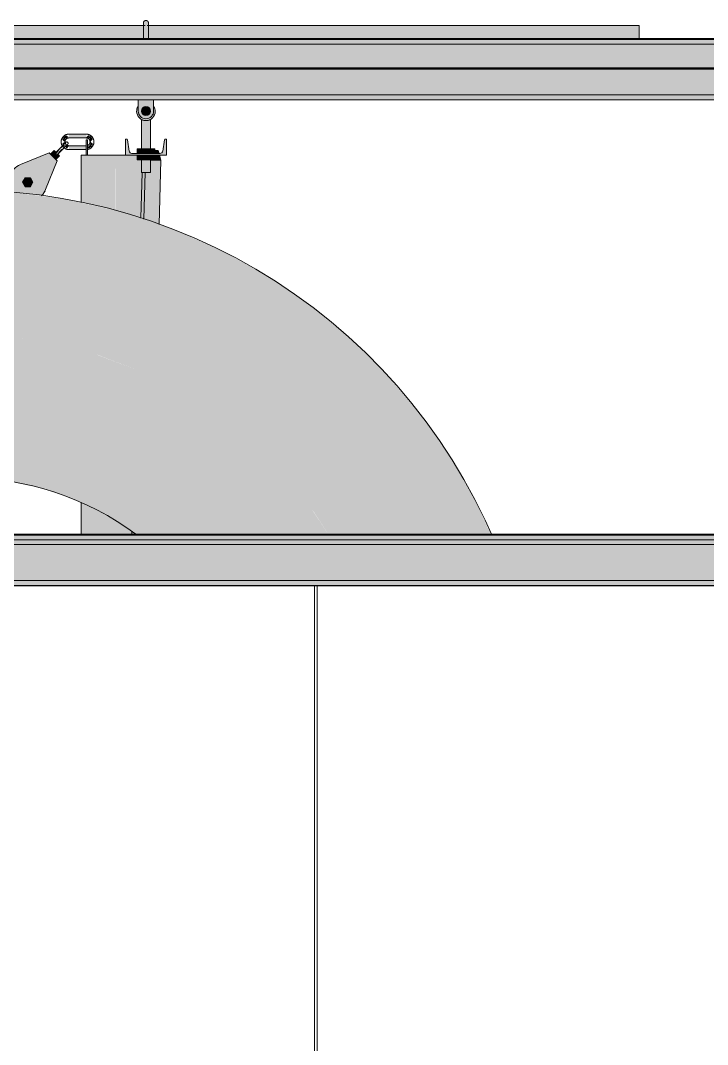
# Model space of a CAD drawing. Header units: inches. Extents: x 20478 to 36684, y -248 to 750.
# Drawn here: x 27743 to 27809.8, y 194.8 to 294.5 of the extents above; entities that cross this region are included whole.
import ezdxf

# ---------------------------------------------------------------- set-up
doc = ezdxf.new("R2010")
doc.units = ezdxf.units.IN
doc.header["$MEASUREMENT"] = 0
for name, color, linetype, lineweight in [('A-WALL', 113, 'Continuous', 13), ('A-WALL-PATT', 111, 'Continuous', 13), ('G-ANNO-TEXT', 231, 'Continuous', 9), ('M-HVAC-DUCT', 70, 'Continuous', 9), ('Q-SPCQ', 91, 'Continuous', 9), ('S-BEAM', 12, 'Continuous', 9)]:
    doc.layers.add(name, color=color, linetype=linetype, lineweight=lineweight)

# ---------------------------------------------------------------- blocks, each defined once
blk = doc.blocks.new('Basketball_Backstop-Performance_Sports_Systems-3103-Ceiling_Hung - 27_-0_ to 27_-11 7_8_-V29-Elevation - South')
at = {"layer": 'Q-SPCQ'}
for points in [[(25822.015, 292.732), (25822.015, 292.733), (25822.015, 294.444), (25821.81, 294.377), (25821.828, 294.226), (25821.775, 294.225), (25821.775, 294.188), (25821.806, 293.882), (25821.799, 292.732), (25821.839, 292.732)], [(25822.015, 292.732), (25822.253, 292.733), (25822.238, 293.643), (25822.238, 294.098), (25822.201, 294.173), (25822.221, 294.377), (25822.015, 294.444), (25822.015, 292.733)], [(25822.015, 284.75), (25822.39, 284.839), (25822.546, 284.931), (25822.785, 285.183), (25822.834, 285.285), (25822.891, 285.422), (25822.921, 285.656), (25822.834, 286.028), (25822.765, 286.072), (25822.707, 285.415), (25822.546, 285.157), (25822.201, 284.962), (25821.821, 284.963), (25821.485, 285.157), (25821.291, 285.493), (25821.265, 286.089), (25821.23, 286.109), (25821.113, 285.687), (25821.114, 285.615), (25821.14, 285.422), (25821.366, 285.027), (25821.485, 284.931), (25821.754, 284.792), (25821.942, 284.76)], [(25822.128, 285.265), (25822.325, 285.378), (25822.438, 285.574), (25822.438, 285.801), (25822.234, 286.066), (25821.902, 286.11), (25821.593, 285.801), (25821.636, 285.469), (25821.796, 285.309)], [(25816.203, 283.069), (25816.203, 283.431), (25814.515, 283.383), (25814.515, 283.069)], [(25813.31, 281.544), (25813.366, 281.601), (25813.422, 281.657), (25813.659, 281.976), (25813.7, 282.106), (25813.222, 281.597)], [(25816.203, 281.944), (25816.203, 282.306), (25814.515, 282.258), (25814.515, 281.944)], [(25816.328, 281.375), (25816.328, 282.875), (25816.203, 282.875), (25816.203, 281.375)], [(25820.015, 281.375), (25824.015, 281.375), (25824.015, 282.955), (25823.824, 282.879), (25823.609, 281.671), (25823.447, 281.563), (25823.381, 281.555), (25820.521, 281.586), (25820.39, 281.729), (25820.372, 281.793), (25820.207, 282.879), (25820.015, 282.955), (25820.015, 281.521)], [(25812.99, 281.225), (25813.31, 281.544), (25813.241, 281.623), (25813.266, 281.656), (25813.061, 281.808), (25812.76, 281.455), (25812.921, 281.294)], [(25813.246, 280.969), (25813.573, 281.349), (25813.388, 281.476), (25813.361, 281.459), (25813.287, 281.521), (25812.99, 281.225), (25813.22, 280.995)], [(25821.582, 281.555), (25821.582, 281.992), (25821.149, 281.992), (25821.149, 281.555)], [(25821.149, 280.937), (25821.582, 280.937), (25821.582, 281.375), (25821.149, 281.375)], [(25822.448, 281.555), (25822.448, 281.992), (25821.582, 281.992), (25821.582, 281.555)], [(25822.448, 280.937), (25822.448, 281.375), (25821.582, 281.375), (25821.582, 280.937)], [(25822.448, 281.555), (25822.881, 281.555), (25822.881, 281.992), (25822.448, 281.992)], [(25822.448, 280.937), (25822.881, 280.937), (25822.881, 281.375), (25822.448, 281.375)], [(25823.288, 274.654), (25823.467, 280.918), (25822.451, 280.918), (25822.394, 279.687), (25821.938, 279.687), (25821.808, 275.15), (25823.126, 274.708)], [(25810.64, 278.533), (25810.765, 278.75), (25810.692, 278.927), (25810.58, 278.991), (25810.338, 278.927), (25810.299, 278.625), (25810.39, 278.533)]]:
    blk.add_hatch(color=256, dxfattribs=at).paths.add_polyline_path(points, flags=0)
h = blk.add_hatch(color=256, dxfattribs=at)
h.paths.add_polyline_path([(25774.015, 292.732), (25821.776, 292.774), (25821.794, 293.627), (25821.775, 294), (25774.015, 294), (25774.015, 293.125)], flags=0)
h.paths.add_polyline_path([(25822.216, 293.994), (25822.262, 293.94), (25822.218, 293.97)], flags=0)
h.paths.add_polyline_path([(25822.264, 292.732), (25870.015, 292.732), (25870.015, 294), (25822.217, 293.97), (25822.253, 292.732)], flags=0)
h = blk.add_hatch(color=256, dxfattribs=at)
h.paths.add_polyline_path([(25822.015, 284.937), (25822.39, 285.038), (25822.665, 285.312), (25822.765, 285.687), (25822.438, 285.778), (25822.381, 285.476), (25822.227, 285.322), (25822.074, 285.272), (25821.752, 285.353), (25821.628, 285.531), (25821.579, 285.801), (25821.265, 285.687), (25821.369, 285.309), (25821.64, 285.038), (25821.821, 284.963)], flags=0)
h.paths.add_polyline_path([(25821.265, 285.687), (25821.601, 285.822), (25821.636, 285.906), (25821.914, 286.109), (25822.325, 285.997), (25822.482, 285.801), (25822.765, 285.687), (25822.765, 286.768), (25821.265, 286.768), (25821.265, 285.801)], flags=0)
h = blk.add_hatch(color=256, dxfattribs=at)
h.paths.add_polyline_path([(25822.015, 279.687), (25822.015, 280.937), (25821.579, 280.937), (25821.636, 279.687), (25821.902, 279.687)], flags=0)
h.paths.add_polyline_path([(25821.637, 281.992), (25822.015, 281.992), (25822.015, 284.75), (25821.637, 284.833), (25821.585, 284.859), (25821.613, 281.992)], flags=0)
h = blk.add_hatch(color=256, dxfattribs=at)
h.paths.add_polyline_path([(25822.394, 279.687), (25822.453, 279.687), (25822.394, 280.937), (25822.015, 280.937), (25822.015, 279.687), (25822.325, 279.687)], flags=0)
h.paths.add_polyline_path([(25822.146, 281.992), (25822.45, 281.992), (25822.393, 284.833), (25822.167, 284.763), (25822.015, 284.75), (25822.015, 281.992), (25822.077, 281.992)], flags=0)
h = blk.add_hatch(color=256, dxfattribs=at)
h.paths.add_polyline_path([(25814.25, 282.953), (25814.392, 283.019), (25814.258, 283.055), (25814.252, 282.978)], flags=0)
h.paths.add_polyline_path([(25814.14, 282.978), (25814.191, 282.811), (25814.25, 282.953)], flags=0)
h.paths.add_polyline_path([(25814.085, 282.687), (25814.14, 282.978), (25814.392, 283.094), (25814.482, 283.156), (25814.278, 283.306), (25814.138, 283.281), (25814.104, 283.197), (25813.985, 283.218), (25813.982, 282.959), (25813.922, 283.065), (25813.885, 282.859), (25814.001, 282.76)], flags=0)
h = blk.add_hatch(color=256, dxfattribs=at)
h.paths.add_polyline_path([(25816.468, 282.953), (25816.534, 282.811), (25816.57, 282.945), (25816.494, 282.951)], flags=0)
h.paths.add_polyline_path([(25816.494, 283.063), (25816.326, 283.011), (25816.468, 282.953)], flags=0)
h.paths.add_polyline_path([(25816.633, 282.687), (25816.821, 282.924), (25816.796, 283.065), (25816.712, 283.099), (25816.733, 283.218), (25816.494, 283.232), (25816.494, 283.297), (25816.374, 283.318), (25816.203, 283.117), (25816.494, 283.063), (25816.609, 282.811)], flags=0)
h = blk.add_hatch(color=256, dxfattribs=at)
h.paths.add_polyline_path([(25813.763, 282.043), (25813.951, 282.186), (25814.149, 282.384), (25813.92, 282.331), (25813.803, 282.106)], flags=0)
h.paths.add_polyline_path([(25814.076, 282.485), (25814.262, 282.496), (25814.205, 282.581)], flags=0)
h.paths.add_polyline_path([(25813.92, 282.331), (25814.149, 282.46), (25814.076, 282.485), (25813.973, 282.384)], flags=0)
h = blk.add_hatch(color=256, dxfattribs=at)
h.paths.add_polyline_path([(25813.871, 281.935), (25814.105, 282.258), (25814.05, 282.285), (25813.912, 282.065)], flags=0)
h.paths.add_polyline_path([(25814.142, 282.24), (25814.235, 282.384), (25814.188, 282.384), (25814.147, 282.258)], flags=0)
h = blk.add_hatch(color=256, dxfattribs=at)
h.paths.add_polyline_path([(25814.25, 282.422), (25814.163, 282.485), (25814.205, 282.44), (25814.224, 282.424)], flags=0)
h.paths.add_polyline_path([(25814.224, 282.312), (25814.392, 282.364), (25814.239, 282.376), (25814.224, 282.313)], flags=0)
h.paths.add_polyline_path([(25814.142, 282.24), (25814.142, 282.416), (25814.142, 282.376), (25814.105, 282.258)], flags=0)
h.paths.add_polyline_path([(25814.344, 282.057), (25814.515, 282.258), (25814.223, 282.312), (25814.102, 282.154), (25814.224, 282.143), (25814.224, 282.078), (25814.314, 282.063)], flags=0)
h.paths.add_polyline_path([(25813.918, 282.329), (25814.076, 282.485), (25814.109, 282.564), (25814.076, 282.679), (25813.885, 282.516), (25813.908, 282.384)], flags=0)
h = blk.add_hatch(color=256, dxfattribs=at)
h.paths.add_polyline_path([(25816.468, 282.422), (25816.328, 282.356), (25816.46, 282.32), (25816.466, 282.397)], flags=0)
h.paths.add_polyline_path([(25816.578, 282.397), (25816.527, 282.564), (25816.468, 282.422)], flags=0)
h.paths.add_polyline_path([(25816.374, 282.057), (25816.58, 282.094), (25816.614, 282.178), (25816.733, 282.157), (25816.736, 282.416), (25816.796, 282.31), (25816.833, 282.516), (25816.633, 282.687), (25816.578, 282.397), (25816.328, 282.173), (25816.328, 282.112)], flags=0)
h = blk.add_hatch(color=256, dxfattribs=at)
h.paths.add_polyline_path([(25811.836, 277.439), (25812.094, 277.761), (25812.251, 278.042), (25813.388, 280.827), (25812.592, 281.623), (25809.405, 280.261), (25809.071, 279.945), (25808.823, 279.557), (25808.674, 279.08), (25808.642, 278.662), (25808.795, 278.039), (25808.958, 277.787), (25809.96, 277.7), (25811.575, 277.475)], flags=0)
h.paths.add_polyline_path([(25810.62, 278.312), (25810.26, 278.317), (25810.037, 278.797), (25810.301, 279.187), (25810.781, 279.164), (25810.998, 278.71), (25810.732, 278.312), (25810.64, 278.312)], flags=0)
h = blk.add_hatch(color=256, dxfattribs=at)
h.paths.add_polyline_path([(25813.363, 281.457), (25813.495, 281.555), (25813.323, 281.521)], flags=0)
h.paths.add_polyline_path([(25813.495, 281.555), (25813.871, 281.935), (25813.768, 281.935), (25813.786, 282.02), (25813.508, 281.677), (25813.513, 281.657), (25813.422, 281.581)], flags=0)
h = blk.add_hatch(color=256, dxfattribs=at)
h.paths.add_polyline_path([(25818.357, 244.482), (25819.015, 244.482), (25819.015, 245.809), (25817.989, 246.43), (25815.703, 247.558), (25815.703, 244.482), (25818.158, 244.482)], flags=0)
h.paths.add_polyline_path([(25819.015, 276.019), (25819.015, 281.375), (25815.703, 281.375), (25815.703, 276.798), (25818.987, 276.026)], flags=0)
h = blk.add_hatch(color=256, dxfattribs=at)
h.paths.add_polyline_path([(25819.015, 244.482), (25820.652, 244.482), (25820.636, 244.726), (25819.015, 245.809), (25819.015, 245.577)], flags=0)
h.paths.add_polyline_path([(25821.53, 275.243), (25821.636, 279.687), (25821.578, 279.687), (25821.578, 280.937), (25821.149, 280.937), (25821.149, 281.375), (25819.015, 281.375), (25819.041, 276.013), (25819.873, 275.798), (25821.358, 275.301)], flags=0)
h = blk.add_hatch(color=256, dxfattribs=at)
h.paths.add_polyline_path([(25822.881, 280.918), (25823.467, 280.918), (25823.34, 281.375), (25822.881, 281.375), (25822.881, 280.937), (25822.453, 280.918)], flags=0)
h.paths.add_polyline_path([(25823.29, 281.555), (25823.212, 281.832), (25822.881, 281.832), (25822.881, 281.555)], flags=0)
h = blk.add_hatch(color=256, dxfattribs=at)
h.paths.add_polyline_path([(25808.649, 278.622), (25808.659, 278.889), (25808.64, 278.935), (25696.39, 280.594), (25696.39, 280.333), (25808.642, 278.622)], flags=0)
h.paths.add_polyline_path([(25810.293, 278.639), (25810.31, 278.713), (25810.293, 278.64)], flags=0)
h.paths.add_polyline_path([(25686.39, 280.486), (25686.39, 280.798), (25669.924, 281.003), (25669.924, 280.937), (25669.611, 280.897), (25669.611, 280.742), (25681.361, 280.563)], flags=0)
h.paths.add_polyline_path([(25667.238, 280.829), (25667.253, 281.012), (25667.232, 280.911), (25667.232, 280.83)], flags=0)
h = blk.add_hatch(color=256, dxfattribs=at)
h.paths.add_polyline_path([(25810.768, 278.312), (25811.02, 278.75), (25810.768, 279.187), (25810.263, 279.187), (25810.01, 278.75), (25810.263, 278.312)], flags=0)
h.paths.add_polyline_path([(25810.515, 278.5), (25810.338, 278.573), (25810.265, 278.75), (25810.338, 278.927), (25810.515, 279), (25810.692, 278.927), (25810.765, 278.75), (25810.692, 278.573), (25810.58, 278.509)], flags=0)
h = blk.add_hatch(color=256, dxfattribs=at)
h.paths.add_polyline_path([(25820.652, 244.482), (25820.934, 244.527), (25820.658, 244.711)], flags=0)
h.paths.add_polyline_path([(25821.808, 275.15), (25821.902, 279.687), (25821.657, 279.687), (25821.585, 275.224), (25821.641, 275.206)], flags=0)
for p, q in [((25821.955, 294), (25774.015, 294)), ((25870.015, 294), (25822.126, 294)), ((25870.015, 294), (25870.015, 292.733)), ((25821.265, 286.768), (25821.265, 285.687)), ((25822.765, 285.687), (25822.765, 286.768)), ((25821.578, 284.862), (25821.578, 281.992)), ((25821.578, 284.862), (25821.578, 281.992)), ((25822.453, 281.992), (25822.453, 284.862)), ((25822.453, 281.992), (25822.453, 284.862)), ((25816.203, 283.437), (25814.515, 283.437)), ((25814.515, 283.062), (25816.203, 283.062)), ((25816.203, 282.312), (25814.515, 282.312)), ((25816.203, 281.375), (25816.203, 282.875)), ((25816.328, 282.875), (25816.203, 282.875)), ((25816.328, 282.875), (25816.328, 281.375)), ((25820.118, 282.955), (25820.015, 282.955)), ((25820.015, 282.955), (25820.015, 281.375)), ((25820.372, 281.793), (25820.207, 282.879)), ((25823.824, 282.879), (25823.658, 281.793)), ((25824.015, 282.955), (25823.913, 282.955)), ((25824.015, 281.375), (25824.015, 282.955)), ((25812.592, 281.623), (25809.807, 280.486)), ((25812.592, 281.623), (25813.388, 280.827)), ((25813.078, 281.844), (25812.725, 281.49)), ((25813.088, 281.835), (25813.211, 281.711)), ((25813.255, 280.96), (25813.609, 281.313)), ((25813.476, 281.446), (25813.6, 281.322)), ((25814.515, 281.937), (25816.203, 281.937)), ((25815.703, 281.375), (25815.703, 276.798)), ((25815.703, 281.375), (25819.015, 281.375)), ((25819.015, 281.375), (25820.021, 281.375)), ((25820.015, 281.375), (25824.015, 281.375)), ((25823.381, 281.555), (25820.649, 281.555)), ((25821.149, 281.992), (25821.582, 281.992)), ((25821.149, 281.555), (25821.149, 281.992)), ((25821.149, 280.937), (25821.149, 281.375)), ((25821.582, 281.992), (25822.448, 281.992)), ((25821.582, 281.992), (25821.582, 281.555)), ((25821.582, 281.375), (25821.582, 280.937)), ((25822.448, 281.992), (25822.881, 281.992)), ((25822.448, 281.992), (25822.448, 281.555)), ((25822.448, 281.375), (25822.448, 280.937)), ((25822.881, 281.992), (25822.881, 281.555)), ((25823.212, 281.832), (25822.881, 281.832)), ((25822.881, 281.375), (25822.881, 280.937)), ((25823.29, 281.555), (25823.212, 281.832)), ((25823.467, 280.918), (25823.34, 281.375)), ((25812.251, 278.042), (25813.388, 280.827)), ((25821.582, 280.937), (25821.149, 280.937)), ((25821.578, 280.937), (25821.578, 279.687)), ((25822.448, 280.937), (25821.582, 280.937)), ((25822.44, 280.918), (25823.467, 280.918)), ((25822.881, 280.937), (25822.448, 280.937)), ((25822.453, 279.687), (25822.453, 280.937)), ((25823.288, 274.654), (25823.467, 280.918)), ((25810.263, 279.187), (25810.01, 278.75)), ((25810.768, 279.187), (25810.263, 279.187)), ((25811.02, 278.75), (25810.768, 279.187)), ((25821.657, 279.687), (25821.53, 275.243)), ((25822.015, 279.687), (25821.578, 279.687)), ((25821.938, 279.687), (25821.808, 275.15)), ((25822.453, 279.687), (25822.015, 279.687)), ((25810.01, 278.75), (25810.263, 278.312)), ((25810.263, 278.312), (25810.768, 278.312)), ((25810.768, 278.312), (25811.02, 278.75)), ((25815.703, 247.558), (25815.703, 244.482)), ((25820.658, 244.711), (25820.652, 244.482))]:
    blk.add_line(p, q, dxfattribs=at)
at = {"layer": 'Q-SPCQ', "flags": 128}
for points in [[(25821.765, 294.25), (25821.765, 294.26), (25821.766, 294.27), (25821.767, 294.28), (25821.768, 294.29), (25821.77, 294.3), (25821.772, 294.309), (25821.775, 294.319), (25821.778, 294.329), (25821.781, 294.338), (25821.785, 294.347), (25821.789, 294.356), (25821.793, 294.365), (25821.798, 294.374), (25821.803, 294.383), (25821.809, 294.391), (25821.815, 294.399), (25821.821, 294.407), (25821.827, 294.415), (25821.834, 294.422), (25821.841, 294.429), (25821.848, 294.436), (25821.856, 294.443), (25821.864, 294.449), (25821.872, 294.455), (25821.88, 294.46), (25821.889, 294.466), (25821.897, 294.47), (25821.906, 294.475), (25821.915, 294.479), (25821.925, 294.483), (25821.934, 294.486), (25821.944, 294.49), (25821.953, 294.492), (25821.963, 294.494), (25821.973, 294.496), (25821.983, 294.498), (25821.993, 294.499), (25822.003, 294.5), (25822.013, 294.5), (25822.015, 294.5)], [(25821.765, 294.25), (25821.765, 294.26), (25821.766, 294.27), (25821.767, 294.28), (25821.768, 294.29), (25821.77, 294.3), (25821.772, 294.309), (25821.775, 294.319), (25821.778, 294.329), (25821.781, 294.338), (25821.785, 294.347), (25821.789, 294.356), (25821.793, 294.365), (25821.798, 294.374), (25821.803, 294.383), (25821.809, 294.391), (25821.815, 294.399), (25821.821, 294.407), (25821.827, 294.415), (25821.834, 294.422), (25821.841, 294.429), (25821.848, 294.436), (25821.856, 294.443), (25821.864, 294.449), (25821.872, 294.455), (25821.88, 294.46), (25821.889, 294.466), (25821.897, 294.47), (25821.906, 294.475), (25821.915, 294.479), (25821.925, 294.483), (25821.934, 294.486), (25821.944, 294.49), (25821.953, 294.492), (25821.963, 294.494), (25821.973, 294.496), (25821.983, 294.498), (25821.993, 294.499), (25822.003, 294.5), (25822.013, 294.5), (25822.015, 294.5)], [(25821.765, 294.233), (25821.765, 294.242), (25821.765, 294.247), (25821.765, 294.25)], [(25821.765, 294.25), (25821.765, 294.248), (25821.765, 294.244), (25821.765, 294.236)], [(25821.765, 293.975), (25821.765, 294.014), (25821.765, 294.05), (25821.765, 294.084), (25821.765, 294.114), (25821.765, 294.142), (25821.765, 294.166), (25821.765, 294.187), (25821.765, 294.206), (25821.765, 294.221), (25821.765, 294.233), (25821.765, 294.242), (25821.765, 294.247), (25821.765, 294.25)], [(25821.765, 294.25), (25821.765, 294.248), (25821.765, 294.244), (25821.765, 294.236), (25821.765, 294.224), (25821.765, 294.21), (25821.765, 294.193), (25821.765, 294.172), (25821.765, 294.148), (25821.765, 294.122), (25821.765, 294.092), (25821.765, 294.06), (25821.765, 294.024), (25821.765, 293.986), (25821.765, 293.945), (25821.765, 293.901), (25821.765, 293.854), (25821.765, 293.805), (25821.765, 293.754), (25821.765, 293.7), (25821.765, 293.643), (25821.765, 293.585), (25821.765, 293.524), (25821.765, 293.462), (25821.765, 293.397), (25821.765, 293.331), (25821.765, 293.262), (25821.765, 293.193), (25821.765, 293.121), (25821.765, 293.049), (25821.765, 292.975), (25821.765, 292.9), (25821.765, 292.823), (25821.765, 292.746)], [(25821.765, 294.172), (25821.765, 294.148), (25821.765, 294.122), (25821.765, 294.092), (25821.765, 294.06), (25821.765, 294.024), (25821.765, 293.986)], [(25821.765, 294.014), (25821.765, 294.05), (25821.765, 294.084), (25821.765, 294.114), (25821.765, 294.142), (25821.765, 294.166)], [(25822.015, 294.5), (25822.025, 294.5), (25822.035, 294.499), (25822.045, 294.498), (25822.055, 294.497), (25822.065, 294.495), (25822.075, 294.493), (25822.084, 294.49), (25822.094, 294.487), (25822.103, 294.484), (25822.113, 294.48), (25822.122, 294.476), (25822.131, 294.472), (25822.139, 294.467), (25822.148, 294.462), (25822.156, 294.456), (25822.165, 294.451), (25822.172, 294.444), (25822.18, 294.438), (25822.187, 294.431), (25822.195, 294.424), (25822.201, 294.417), (25822.208, 294.409), (25822.214, 294.401), (25822.22, 294.393)], [(25822.015, 294.5), (25822.025, 294.5), (25822.035, 294.499), (25822.045, 294.498), (25822.055, 294.497), (25822.065, 294.495), (25822.075, 294.493), (25822.084, 294.49), (25822.094, 294.487), (25822.103, 294.484), (25822.113, 294.48), (25822.122, 294.476), (25822.131, 294.472), (25822.139, 294.467), (25822.148, 294.462), (25822.156, 294.456), (25822.165, 294.451), (25822.172, 294.444), (25822.18, 294.438), (25822.187, 294.431), (25822.195, 294.424), (25822.201, 294.417), (25822.208, 294.409), (25822.214, 294.401), (25822.22, 294.393), (25822.226, 294.385), (25822.231, 294.377), (25822.236, 294.368), (25822.24, 294.359), (25822.244, 294.35), (25822.248, 294.341), (25822.252, 294.331), (25822.255, 294.322), (25822.257, 294.312), (25822.26, 294.302), (25822.262, 294.292), (25822.263, 294.283), (25822.264, 294.273), (25822.265, 294.263), (25822.265, 294.253), (25822.265, 294.25)], [(25822.226, 294.385), (25822.231, 294.377), (25822.236, 294.368), (25822.24, 294.359), (25822.244, 294.35), (25822.248, 294.341), (25822.252, 294.331), (25822.255, 294.322), (25822.257, 294.312), (25822.26, 294.302), (25822.262, 294.292), (25822.263, 294.283), (25822.264, 294.273), (25822.265, 294.263), (25822.265, 294.253), (25822.265, 294.25)], [(25822.265, 294.233), (25822.265, 294.242), (25822.265, 294.247), (25822.265, 294.25)], [(25822.265, 294.25), (25822.265, 294.248), (25822.265, 294.244), (25822.265, 294.236)], [(25822.265, 292.732), (25822.265, 292.803), (25822.265, 292.879), (25822.265, 292.955), (25822.265, 293.029), (25822.265, 293.102), (25822.265, 293.174), (25822.265, 293.244), (25822.265, 293.312), (25822.265, 293.379), (25822.265, 293.444), (25822.265, 293.508), (25822.265, 293.569), (25822.265, 293.628), (25822.265, 293.685), (25822.265, 293.739), (25822.265, 293.791), (25822.265, 293.841), (25822.265, 293.888), (25822.265, 293.933), (25822.265, 293.975), (25822.265, 294.014), (25822.265, 294.05), (25822.265, 294.084), (25822.265, 294.114), (25822.265, 294.142), (25822.265, 294.166), (25822.265, 294.187), (25822.265, 294.206), (25822.265, 294.221), (25822.265, 294.233), (25822.265, 294.242), (25822.265, 294.247), (25822.265, 294.25)], [(25822.265, 294.25), (25822.265, 294.248), (25822.265, 294.244), (25822.265, 294.236), (25822.265, 294.224), (25822.265, 294.21), (25822.265, 294.193), (25822.265, 294.172), (25822.265, 294.148), (25822.265, 294.122), (25822.265, 294.092), (25822.265, 294.06), (25822.265, 294.024), (25822.265, 293.986)], [(25822.265, 294.172), (25822.265, 294.148), (25822.265, 294.122), (25822.265, 294.092), (25822.265, 294.06), (25822.265, 294.024), (25822.265, 293.986)], [(25822.265, 294.014), (25822.265, 294.05), (25822.265, 294.084), (25822.265, 294.114), (25822.265, 294.142), (25822.265, 294.166)], [(25814.515, 283.437), (25814.485, 283.437), (25814.455, 283.435), (25814.425, 283.432), (25814.396, 283.428), (25814.366, 283.423), (25814.337, 283.416), (25814.308, 283.408), (25814.279, 283.399), (25814.251, 283.389), (25814.223, 283.378), (25814.196, 283.366), (25814.169, 283.353), (25814.143, 283.338), (25814.117, 283.323), (25814.092, 283.307), (25814.067, 283.289), (25814.044, 283.271), (25814.021, 283.251), (25813.999, 283.231), (25813.977, 283.21), (25813.957, 283.188), (25813.937, 283.165), (25813.919, 283.142), (25813.901, 283.118), (25813.884, 283.093), (25813.868, 283.067), (25813.854, 283.041), (25813.84, 283.014), (25813.828, 282.987), (25813.816, 282.959), (25813.806, 282.931), (25813.797, 282.903), (25813.789, 282.874), (25813.782, 282.844), (25813.776, 282.815), (25813.772, 282.785), (25813.768, 282.756), (25813.766, 282.726), (25813.765, 282.696), (25813.765, 282.687)], [(25816.953, 282.687), (25816.952, 282.717), (25816.95, 282.747), (25816.947, 282.777), (25816.943, 282.807), (25816.938, 282.837), (25816.931, 282.866), (25816.924, 282.895), (25816.915, 282.923), (25816.905, 282.952), (25816.894, 282.98), (25816.881, 283.007), (25816.868, 283.034), (25816.854, 283.06), (25816.838, 283.086), (25816.822, 283.111), (25816.804, 283.135), (25816.786, 283.159), (25816.767, 283.182), (25816.746, 283.204), (25816.725, 283.226), (25816.703, 283.246), (25816.681, 283.266), (25816.657, 283.284), (25816.633, 283.302), (25816.608, 283.319), (25816.582, 283.334), (25816.556, 283.349), (25816.529, 283.363), (25816.502, 283.375), (25816.474, 283.387), (25816.446, 283.397), (25816.418, 283.406), (25816.389, 283.414), (25816.36, 283.421), (25816.33, 283.427), (25816.301, 283.431), (25816.271, 283.434), (25816.241, 283.437), (25816.211, 283.437), (25816.203, 283.437)], [(25813.697, 282.109), (25813.676, 282.088), (25813.655, 282.066), (25813.634, 282.045), (25813.613, 282.024), (25813.592, 282.003), (25813.571, 281.983), (25813.551, 281.962), (25813.53, 281.942), (25813.51, 281.922), (25813.491, 281.902), (25813.471, 281.883), (25813.452, 281.864), (25813.434, 281.845), (25813.416, 281.827), (25813.398, 281.809), (25813.38, 281.792), (25813.364, 281.775), (25813.348, 281.759), (25813.332, 281.743), (25813.317, 281.728), (25813.302, 281.714), (25813.288, 281.7), (25813.275, 281.687), (25813.263, 281.674), (25813.251, 281.662), (25813.24, 281.651), (25813.229, 281.641), (25813.22, 281.631), (25813.211, 281.623), (25813.203, 281.614), (25813.196, 281.607), (25813.189, 281.601), (25813.183, 281.595), (25813.179, 281.59), (25813.175, 281.586), (25813.171, 281.583), (25813.169, 281.581), (25813.168, 281.579), (25813.167, 281.578)], [(25813.272, 281.683), (25813.285, 281.696), (25813.299, 281.71), (25813.313, 281.724), (25813.328, 281.739), (25813.343, 281.755), (25813.359, 281.771), (25813.376, 281.787), (25813.393, 281.805), (25813.411, 281.822), (25813.429, 281.84), (25813.447, 281.859), (25813.466, 281.878), (25813.485, 281.897), (25813.505, 281.917), (25813.525, 281.937), (25813.545, 281.957), (25813.566, 281.977), (25813.586, 281.998), (25813.607, 282.019), (25813.628, 282.04), (25813.649, 282.061), (25813.67, 282.082), (25813.691, 282.103), (25813.697, 282.109)], [(25814.228, 282.639), (25814.227, 282.639), (25814.226, 282.637), (25814.224, 282.635), (25814.221, 282.632), (25814.217, 282.629), (25814.212, 282.624), (25814.207, 282.618), (25814.201, 282.612), (25814.194, 282.605), (25814.186, 282.597), (25814.177, 282.589), (25814.168, 282.579), (25814.157, 282.569), (25814.147, 282.558), (25814.135, 282.546), (25814.123, 282.534), (25814.11, 282.521), (25814.096, 282.507), (25814.082, 282.493), (25814.067, 282.478), (25814.051, 282.463), (25814.035, 282.447), (25814.018, 282.43), (25814.001, 282.413), (25813.984, 282.395), (25813.966, 282.377), (25813.947, 282.359), (25813.928, 282.34), (25813.909, 282.321), (25813.889, 282.301), (25813.869, 282.281), (25813.849, 282.261), (25813.829, 282.24), (25813.808, 282.22), (25813.787, 282.199), (25813.766, 282.178), (25813.745, 282.157), (25813.724, 282.136), (25813.703, 282.114), (25813.697, 282.109)], [(25813.697, 282.109), (25813.718, 282.13), (25813.74, 282.151), (25813.761, 282.172), (25813.782, 282.193), (25813.803, 282.214), (25813.823, 282.235), (25813.844, 282.255), (25813.864, 282.276), (25813.884, 282.296), (25813.904, 282.315)], [(25813.765, 282.687), (25813.766, 282.658), (25813.768, 282.628), (25813.771, 282.598), (25813.775, 282.568), (25813.78, 282.538), (25813.787, 282.509), (25813.794, 282.48), (25813.803, 282.452), (25813.813, 282.423), (25813.824, 282.395), (25813.837, 282.368), (25813.85, 282.341), (25813.864, 282.315)], [(25813.874, 281.932), (25813.895, 281.953), (25813.916, 281.974), (25813.937, 281.995), (25813.958, 282.016), (25813.979, 282.037), (25814, 282.058), (25814.021, 282.079), (25814.041, 282.099), (25814.061, 282.119), (25814.081, 282.139), (25814.1, 282.158), (25814.119, 282.177), (25814.137, 282.195), (25814.156, 282.214), (25814.173, 282.231), (25814.191, 282.249), (25814.207, 282.265), (25814.224, 282.282), (25814.239, 282.297), (25814.254, 282.312), (25814.269, 282.327), (25814.283, 282.341), (25814.296, 282.354), (25814.308, 282.366), (25814.32, 282.378), (25814.331, 282.389), (25814.342, 282.4), (25814.351, 282.409), (25814.36, 282.418), (25814.368, 282.426), (25814.376, 282.434), (25814.382, 282.44), (25814.388, 282.446), (25814.393, 282.451), (25814.397, 282.455), (25814.4, 282.458), (25814.402, 282.46), (25814.404, 282.462), (25814.404, 282.462)], [(25814.086, 282.144), (25814.066, 282.124), (25814.046, 282.104), (25814.026, 282.084), (25814.006, 282.064), (25813.985, 282.043), (25813.964, 282.022), (25813.943, 282.001), (25813.922, 281.98), (25813.901, 281.959), (25813.88, 281.938), (25813.874, 281.932)], [(25814.037, 282.109), (25814.061, 282.091), (25814.085, 282.073), (25814.11, 282.056), (25814.136, 282.041), (25814.162, 282.026), (25814.188, 282.012), (25814.216, 282), (25814.243, 281.988), (25814.272, 281.978), (25814.3, 281.969), (25814.329, 281.961), (25814.358, 281.954), (25814.388, 281.948), (25814.417, 281.944), (25814.447, 281.941), (25814.477, 281.938), (25814.507, 281.938), (25814.515, 281.937)], [(25814.119, 282.531), (25814.132, 282.543), (25814.143, 282.555), (25814.155, 282.566), (25814.165, 282.576), (25814.175, 282.586), (25814.183, 282.595), (25814.191, 282.603), (25814.199, 282.61), (25814.205, 282.617), (25814.211, 282.622), (25814.216, 282.627), (25814.22, 282.631), (25814.223, 282.635), (25814.225, 282.637), (25814.227, 282.638), (25814.228, 282.639)], [(25814.14, 282.687), (25814.141, 282.702), (25814.141, 282.717), (25814.143, 282.732), (25814.145, 282.747), (25814.148, 282.762), (25814.151, 282.777), (25814.155, 282.791), (25814.159, 282.805), (25814.164, 282.82), (25814.17, 282.834), (25814.176, 282.847), (25814.183, 282.861), (25814.19, 282.874), (25814.198, 282.887), (25814.206, 282.899), (25814.214, 282.911), (25814.224, 282.923), (25814.233, 282.935), (25814.243, 282.946), (25814.254, 282.957), (25814.265, 282.967), (25814.276, 282.977), (25814.288, 282.986), (25814.3, 282.995), (25814.313, 283.003), (25814.325, 283.011), (25814.338, 283.018), (25814.352, 283.025), (25814.365, 283.031), (25814.379, 283.037), (25814.393, 283.042), (25814.408, 283.047), (25814.422, 283.051), (25814.437, 283.054), (25814.451, 283.057), (25814.466, 283.059), (25814.481, 283.061), (25814.496, 283.062), (25814.511, 283.062), (25814.515, 283.062)], [(25814.161, 282.566), (25814.156, 282.58), (25814.152, 282.594), (25814.149, 282.609), (25814.146, 282.624), (25814.143, 282.639), (25814.142, 282.653), (25814.141, 282.668), (25814.14, 282.683), (25814.14, 282.687)], [(25814.236, 282.437), (25814.226, 282.449), (25814.217, 282.46), (25814.208, 282.472), (25814.2, 282.485)], [(25814.228, 282.639), (25814.231, 282.643), (25814.235, 282.646), (25814.239, 282.649), (25814.243, 282.652), (25814.247, 282.655), (25814.251, 282.658), (25814.255, 282.66), (25814.26, 282.662), (25814.264, 282.665), (25814.269, 282.667), (25814.274, 282.668), (25814.278, 282.67), (25814.283, 282.671), (25814.288, 282.673), (25814.293, 282.674), (25814.298, 282.674), (25814.303, 282.675), (25814.308, 282.675), (25814.313, 282.676), (25814.318, 282.676), (25814.323, 282.676), (25814.328, 282.675), (25814.333, 282.675), (25814.338, 282.674), (25814.343, 282.673), (25814.347, 282.672), (25814.352, 282.67), (25814.357, 282.669), (25814.362, 282.667), (25814.366, 282.665), (25814.371, 282.663), (25814.375, 282.661), (25814.38, 282.658), (25814.384, 282.656), (25814.388, 282.653), (25814.392, 282.65), (25814.396, 282.647), (25814.4, 282.643), (25814.403, 282.64), (25814.404, 282.639)], [(25814.515, 282.312), (25814.5, 282.313), (25814.485, 282.314), (25814.47, 282.315), (25814.455, 282.317), (25814.441, 282.32), (25814.426, 282.323), (25814.412, 282.327), (25814.397, 282.332), (25814.383, 282.337), (25814.369, 282.342), (25814.355, 282.348), (25814.342, 282.355), (25814.329, 282.362), (25814.316, 282.37), (25814.303, 282.378), (25814.291, 282.387), (25814.279, 282.396), (25814.268, 282.406), (25814.257, 282.416), (25814.246, 282.426)], [(25814.404, 282.462), (25814.404, 282.462), (25814.403, 282.461), (25814.4, 282.458), (25814.398, 282.456), (25814.394, 282.452), (25814.389, 282.447), (25814.384, 282.442), (25814.377, 282.435), (25814.37, 282.428), (25814.362, 282.42), (25814.354, 282.412), (25814.344, 282.402), (25814.334, 282.392), (25814.323, 282.381), (25814.312, 282.37), (25814.299, 282.357), (25814.286, 282.344)], [(25814.404, 282.639), (25814.408, 282.635), (25814.411, 282.632), (25814.414, 282.628), (25814.417, 282.624), (25814.42, 282.62), (25814.423, 282.616), (25814.425, 282.611), (25814.428, 282.607), (25814.43, 282.602), (25814.432, 282.598), (25814.434, 282.593), (25814.435, 282.588), (25814.437, 282.583), (25814.438, 282.579), (25814.439, 282.574), (25814.44, 282.569), (25814.44, 282.564), (25814.441, 282.559), (25814.441, 282.554), (25814.441, 282.549), (25814.441, 282.544), (25814.44, 282.539), (25814.44, 282.534), (25814.439, 282.529), (25814.438, 282.524), (25814.437, 282.519), (25814.436, 282.514), (25814.434, 282.51), (25814.432, 282.505), (25814.43, 282.5), (25814.428, 282.496), (25814.426, 282.491), (25814.423, 282.487), (25814.421, 282.483), (25814.418, 282.479), (25814.415, 282.475), (25814.412, 282.471), (25814.409, 282.467), (25814.405, 282.463), (25814.404, 282.462)], [(25816.203, 283.062), (25816.218, 283.062), (25816.233, 283.061), (25816.248, 283.06), (25816.262, 283.058), (25816.277, 283.055), (25816.292, 283.052), (25816.306, 283.048), (25816.321, 283.043), (25816.335, 283.038), (25816.349, 283.033), (25816.362, 283.027), (25816.376, 283.02), (25816.389, 283.013), (25816.402, 283.005), (25816.414, 282.997), (25816.427, 282.988), (25816.439, 282.979), (25816.45, 282.969), (25816.461, 282.959), (25816.472, 282.949), (25816.482, 282.938), (25816.492, 282.926), (25816.501, 282.915), (25816.51, 282.903), (25816.518, 282.89), (25816.526, 282.877), (25816.533, 282.864), (25816.54, 282.851), (25816.547, 282.837), (25816.552, 282.823), (25816.557, 282.809), (25816.562, 282.795), (25816.566, 282.781), (25816.569, 282.766), (25816.572, 282.751), (25816.575, 282.736), (25816.576, 282.722), (25816.577, 282.707), (25816.578, 282.692), (25816.578, 282.687)], [(25816.322, 281.947), (25816.352, 281.952), (25816.381, 281.959), (25816.41, 281.967), (25816.439, 281.976), (25816.467, 281.986), (25816.495, 281.997), (25816.522, 282.009), (25816.549, 282.022), (25816.575, 282.037), (25816.601, 282.052), (25816.626, 282.068), (25816.651, 282.086), (25816.674, 282.104), (25816.697, 282.124), (25816.719, 282.144), (25816.741, 282.165), (25816.761, 282.187), (25816.781, 282.21), (25816.799, 282.233), (25816.817, 282.257), (25816.834, 282.282), (25816.85, 282.308), (25816.864, 282.334), (25816.878, 282.361), (25816.89, 282.388), (25816.902, 282.416), (25816.912, 282.444), (25816.921, 282.472), (25816.929, 282.501), (25816.936, 282.531), (25816.942, 282.56), (25816.946, 282.59), (25816.95, 282.619), (25816.952, 282.649), (25816.953, 282.679), (25816.953, 282.687)], [(25816.578, 282.687), (25816.577, 282.673), (25816.577, 282.658), (25816.575, 282.643), (25816.573, 282.628), (25816.57, 282.613), (25816.567, 282.598), (25816.563, 282.584), (25816.559, 282.57), (25816.554, 282.555), (25816.548, 282.541), (25816.542, 282.528), (25816.535, 282.514), (25816.528, 282.501), (25816.52, 282.488), (25816.512, 282.476), (25816.504, 282.464), (25816.494, 282.452), (25816.485, 282.44), (25816.475, 282.429), (25816.464, 282.418), (25816.453, 282.408), (25816.442, 282.398), (25816.43, 282.389), (25816.418, 282.38), (25816.405, 282.372), (25816.393, 282.364), (25816.379, 282.357), (25816.366, 282.35), (25816.352, 282.344), (25816.339, 282.338), (25816.325, 282.333)], [(25813.167, 281.402), (25813.163, 281.405), (25813.16, 281.409), (25813.157, 281.413), (25813.154, 281.417), (25813.151, 281.421), (25813.148, 281.425), (25813.146, 281.43), (25813.144, 281.434), (25813.141, 281.438), (25813.139, 281.443), (25813.138, 281.448), (25813.136, 281.452), (25813.135, 281.457), (25813.133, 281.462), (25813.132, 281.467), (25813.132, 281.472), (25813.131, 281.477), (25813.131, 281.482), (25813.13, 281.487), (25813.13, 281.492), (25813.13, 281.497), (25813.131, 281.502), (25813.131, 281.507), (25813.132, 281.512), (25813.133, 281.517), (25813.134, 281.521)], [(25813.134, 281.522), (25813.136, 281.526), (25813.137, 281.531), (25813.139, 281.536), (25813.141, 281.54), (25813.143, 281.545), (25813.145, 281.549), (25813.148, 281.554), (25813.15, 281.558), (25813.153, 281.562), (25813.156, 281.566), (25813.159, 281.57), (25813.163, 281.574), (25813.166, 281.577), (25813.167, 281.578)], [(25813.167, 281.578), (25813.167, 281.579), (25813.169, 281.58), (25813.171, 281.582), (25813.174, 281.585), (25813.177, 281.589), (25813.182, 281.594), (25813.188, 281.599), (25813.194, 281.605), (25813.201, 281.612), (25813.209, 281.62), (25813.217, 281.629), (25813.227, 281.638), (25813.237, 281.649)], [(25813.344, 281.402), (25813.34, 281.398), (25813.336, 281.395), (25813.332, 281.392), (25813.328, 281.389), (25813.324, 281.386), (25813.32, 281.383), (25813.316, 281.381), (25813.311, 281.378), (25813.307, 281.376), (25813.302, 281.374), (25813.298, 281.372), (25813.293, 281.371), (25813.288, 281.369), (25813.283, 281.368), (25813.278, 281.367), (25813.273, 281.366), (25813.268, 281.366), (25813.263, 281.365), (25813.258, 281.365), (25813.253, 281.365), (25813.248, 281.365), (25813.243, 281.366), (25813.238, 281.366), (25813.234, 281.367), (25813.229, 281.368), (25813.224, 281.369), (25813.219, 281.37), (25813.214, 281.372), (25813.21, 281.374), (25813.205, 281.376), (25813.2, 281.378), (25813.196, 281.38), (25813.192, 281.382), (25813.187, 281.385), (25813.183, 281.388), (25813.179, 281.391), (25813.175, 281.394), (25813.171, 281.397), (25813.168, 281.401), (25813.167, 281.402)], [(25813.344, 281.402), (25813.344, 281.402), (25813.345, 281.403), (25813.347, 281.405), (25813.35, 281.408), (25813.354, 281.412), (25813.359, 281.417), (25813.364, 281.422), (25813.371, 281.429), (25813.378, 281.436), (25813.386, 281.444), (25813.394, 281.452), (25813.404, 281.462), (25813.414, 281.472), (25813.425, 281.483), (25813.436, 281.494), (25813.449, 281.507), (25813.462, 281.52), (25813.475, 281.533), (25813.49, 281.548), (25813.504, 281.562), (25813.52, 281.578), (25813.536, 281.594), (25813.553, 281.611), (25813.57, 281.628), (25813.587, 281.645), (25813.606, 281.664), (25813.624, 281.682), (25813.643, 281.701), (25813.662, 281.72), (25813.682, 281.74), (25813.702, 281.76), (25813.722, 281.78), (25813.742, 281.8), (25813.763, 281.821), (25813.784, 281.842), (25813.805, 281.863), (25813.826, 281.884), (25813.847, 281.905), (25813.868, 281.926), (25813.874, 281.932)], [(25813.417, 281.475), (25813.406, 281.464), (25813.397, 281.455), (25813.388, 281.446), (25813.38, 281.438), (25813.372, 281.43), (25813.366, 281.424), (25813.36, 281.418), (25813.355, 281.413), (25813.351, 281.409), (25813.348, 281.406), (25813.346, 281.404), (25813.344, 281.402), (25813.344, 281.402)], [(25813.874, 281.932), (25813.853, 281.911), (25813.832, 281.89), (25813.81, 281.868), (25813.789, 281.847), (25813.769, 281.827), (25813.748, 281.806), (25813.727, 281.785), (25813.707, 281.765), (25813.687, 281.745), (25813.667, 281.725), (25813.648, 281.706), (25813.629, 281.687), (25813.61, 281.668), (25813.592, 281.65), (25813.575, 281.633), (25813.557, 281.615), (25813.541, 281.599), (25813.524, 281.582), (25813.509, 281.567), (25813.494, 281.552), (25813.479, 281.537), (25813.465, 281.523), (25813.452, 281.51)]]:
    blk.add_lwpolyline(points, dxfattribs=at)
at = {"layer": 'Q-SPCQ'}
for centre, radius, start, end in [((25822.015, 285.656), 0.906, 150, 180), ((25822.015, 285.687), 0.438, 0, 180), ((25822.015, 285.656), 0.906, 0, 30), ((25822.015, 285.656), 0.906, 180, 0), ((25822.015, 285.687), 0.75, 180, 0), ((25822.015, 285.687), 0.438, 180, 0), ((25820.118, 282.865), 0.09, 8.65819, 90), ((25823.913, 282.865), 0.09, 90, 171.34181), ((25820.649, 281.835), 0.28, 188.65819, 270), ((25823.381, 281.835), 0.28, 270, 351.34181), ((25810.515, 278.75), 1.875, 112.19719, 210.81214), ((25810.515, 278.75), 0.25, 135, 210), ((25810.515, 278.75), 0.25, 135, 315), ((25810.515, 278.75), 0.25, 315, 135), ((25810.515, 278.75), 0.25, 90, 120), ((25810.515, 278.75), 0.25, 240, 270), ((25810.515, 278.75), 0.25, 60, 90), ((25810.515, 278.75), 0.25, 270, 300), ((25810.515, 278.75), 0.25, 315, 30), ((25810.515, 278.75), 1.875, 315.21626, 337.80281), ((25810.515, 278.75), 1.875, 315.47987, 319.02965), ((25810.515, 278.75), 1.875, 327.00781, 333.65552)]:
    blk.add_arc(centre, radius, start, end, dxfattribs=at)
for points, knots in [([(25821.733, 284.795), (25821.728, 284.796), (25821.719, 284.799), (25821.701, 284.806), (25821.68, 284.814), (25821.661, 284.822), (25821.647, 284.829), (25821.64, 284.831), (25821.637, 284.833)], [0.2222222, 0.2222222, 0.2222222, 0.2222222, 0.2361111, 0.25, 0.2777778, 0.3055556, 0.3194444, 0.3333333, 0.3333333, 0.3333333, 0.3333333]), ([(25822.015, 284.75), (25821.989, 284.75), (25821.95, 284.752), (25821.9, 284.758), (25821.864, 284.762), (25821.829, 284.769), (25821.808, 284.774), (25821.798, 284.777)], [0, 0, 0, 0, 0.0555556, 0.0833333, 0.1111111, 0.1388889, 0.1642403, 0.1642403, 0.1642403, 0.1642403]), ([(25822.233, 284.777), (25822.223, 284.774), (25822.201, 284.769), (25822.167, 284.762), (25822.13, 284.758), (25822.08, 284.752), (25822.041, 284.75), (25822.015, 284.75)], [0.8357597, 0.8357597, 0.8357597, 0.8357597, 0.8611111, 0.8888889, 0.9166667, 0.9444444, 1, 1, 1, 1]), ([(25822.393, 284.833), (25822.39, 284.831), (25822.384, 284.829), (25822.37, 284.822), (25822.351, 284.814), (25822.329, 284.806), (25822.311, 284.799), (25822.302, 284.796), (25822.297, 284.795)], [0.6666667, 0.6666667, 0.6666667, 0.6666667, 0.6805556, 0.6944444, 0.7222222, 0.75, 0.7638889, 0.7777778, 0.7777778, 0.7777778, 0.7777778])]:
    blk.add_open_spline(points, degree=3, knots=knots, dxfattribs=at)
blk = doc.blocks.new('Round Elbow - 1_5 D-870650-Elevation - South')
at = {"layer": 'M-HVAC-DUCT'}
for points in [[(25855.522, 244.482), (25855.581, 244.482), (25854.192, 247.49), (25851.969, 251.48), (25849.046, 255.748), (25845.402, 260.067), (25842.084, 263.384), (25837.87, 266.85), (25833.837, 269.612), (25829.319, 272.129), (25824.587, 274.218), (25819.594, 275.883), (25814.194, 277.11), (25808.958, 277.787), (25804.357, 278), (25804.357, 264), (25808.754, 263.769), (25813.089, 263.082), (25817.336, 261.944), (25821.44, 260.369), (25825.357, 258.373), (25829.129, 255.91), (25832.461, 253.212), (25835.569, 250.103), (25838.336, 246.687), (25839.768, 244.482), (25855.048, 244.482)], [(25822.316, 244.482), (25839.768, 244.482), (25838.174, 246.887), (25835.569, 250.103), (25832.461, 253.212), (25829.044, 255.979), (25825.357, 258.373), (25821.44, 260.369), (25817.155, 261.993), (25813.089, 263.082), (25808.747, 263.77), (25804.357, 264), (25804.357, 250), (25808.382, 249.687), (25811.789, 248.983), (25815.114, 247.848), (25818.357, 246.249), (25821.001, 244.482), (25822.261, 244.482)]]:
    blk.add_hatch(color=256, dxfattribs=at).paths.add_polyline_path(points, flags=0)
for p, q in [((25804.357, 264), (25804.357, 278)), ((25804.357, 250), (25804.357, 264))]:
    blk.add_line(p, q, dxfattribs=at)
at = {"layer": 'M-HVAC-DUCT', "flags": 128}
for points in [[(25855.635, 244.482), (25855.023, 245.853), (25854.029, 247.86), (25852.955, 249.825), (25851.803, 251.746), (25850.576, 253.62), (25849.275, 255.443), (25847.901, 257.212), (25846.458, 258.926), (25844.948, 260.58), (25843.373, 262.172), (25841.735, 263.7), (25840.038, 265.161), (25838.283, 266.554), (25836.474, 267.875), (25834.614, 269.122), (25832.706, 270.295), (25830.752, 271.39), (25828.755, 272.406), (25826.72, 273.341), (25824.649, 274.194), (25822.546, 274.964), (25820.413, 275.649), (25818.255, 276.248), (25816.075, 276.76), (25813.875, 277.185), (25811.661, 277.522), (25809.435, 277.769), (25807.201, 277.928), (25804.962, 277.997), (25804.357, 278)], [(25804.357, 250), (25805.477, 249.978), (25806.595, 249.91), (25807.709, 249.799), (25808.818, 249.642), (25809.92, 249.442), (25811.013, 249.197), (25812.095, 248.91), (25813.165, 248.579), (25814.221, 248.205), (25815.261, 247.79), (25816.283, 247.333), (25817.287, 246.836), (25818.27, 246.299), (25819.23, 245.723), (25820.167, 245.109), (25821.046, 244.482)]]:
    blk.add_lwpolyline(points, dxfattribs=at)
blk = doc.blocks.new('Girt_Z - 10_D-V56-Elevation - South')
at = {"layer": 'S-BEAM'}
for points in [[(25836.874, 244.398), (26269.018, 244.398), (26269.018, 244.482), (22791.389, 244.482), (22791.389, 244.398), (25828.234, 244.398)], [(25836.874, 243.949), (26269.018, 243.949), (26269.018, 244.398), (22791.389, 244.398), (22791.389, 243.949), (25828.234, 243.949)]]:
    blk.add_hatch(color=256, dxfattribs=at).paths.add_polyline_path(points, flags=0)
h = blk.add_hatch(color=256, dxfattribs=at)
h.paths.add_polyline_path([(25678.64, 241.629), (25678.64, 243.5), (26269.018, 243.5), (26269.018, 243.949), (22791.389, 243.949), (22791.389, 243.5), (22812.14, 243.5), (22812.14, 241.629), (25672.721, 241.629)], flags=0)
h.paths.add_polyline_path([(26272.89, 243.5), (26272.89, 243.549), (26272.64, 243.5)], flags=0)
for p, q in [((26269.018, 244.482), (22791.389, 244.482)), ((26269.018, 244.398), (22791.389, 244.398)), ((26269.018, 243.949), (22791.389, 243.949))]:
    blk.add_line(p, q, dxfattribs=at)
blk = doc.blocks.new('Girt_Z - 10_D-1179799-Elevation - South')
at = {"layer": 'S-BEAM'}
for points in [[(26260.213, 292.648), (26270.89, 292.648), (26270.89, 292.732), (22791.389, 292.732), (22791.389, 292.648), (26225.655, 292.648)], [(26260.213, 292.199), (26270.89, 292.199), (26270.89, 292.648), (22791.389, 292.648), (22791.389, 292.199), (26225.655, 292.199)], [(25741.838, 289.879), (26270.89, 289.879), (26270.89, 292.199), (22791.389, 292.199), (22791.389, 289.879), (25707.28, 289.879)], [(25465.371, 289.617), (26270.89, 289.617), (26270.89, 289.805), (22791.389, 289.75), (22791.389, 289.617), (25396.255, 289.617)], [(26268.853, 287.25), (26270.89, 287.25), (26270.89, 289.617), (22791.389, 289.617), (22791.389, 287.25), (26260.213, 287.25)], [(26268.853, 289.805), (26270.89, 289.826), (26270.89, 289.879), (25188.905, 289.805), (26260.213, 289.805)], [(26268.853, 286.768), (26270.89, 286.768), (26270.89, 287.25), (22791.389, 287.25), (22791.389, 286.768), (26260.213, 286.768)]]:
    blk.add_hatch(color=256, dxfattribs=at).paths.add_polyline_path(points, flags=0)
for p, q in [((26270.89, 292.732), (22791.389, 292.732)), ((26270.89, 292.648), (22791.389, 292.648)), ((26270.89, 292.199), (22791.389, 292.199)), ((26270.89, 289.879), (22791.389, 289.879)), ((26270.89, 289.805), (22791.389, 289.805)), ((22791.389, 287.25), (26270.89, 287.25)), ((26270.89, 286.768), (22791.389, 286.768))]:
    blk.add_line(p, q, dxfattribs=at)

msp = doc.modelspace()

# ---------------------------------------------------------------- hatches: boundary and pattern name
at = {"layer": 'A-WALL', "lineweight": 5}
for points in [[(27795.96238, 240), (28218.3103, 240), (28218.3103, 243.5), (27611.8103, 243.5), (27611.8103, 240), (27787.3228, 240)], [(28210.66238, 239.5), (28218.3103, 239.5), (28218.3103, 240), (27611.8103, 240), (27611.3103, 239.5), (28202.0228, 239.5)]]:
    msp.add_hatch(color=256, dxfattribs=at).paths.add_polyline_path(points, flags=0)
at = {"layer": 'A-WALL-PATT', "lineweight": 9}
h = msp.add_hatch(dxfattribs=at)
h.set_pattern_fill('FP_15', color=256, style=0, pattern_type=2)
h.set_pattern_definition([(0, (27626.94, 0.25), (-193, 193), [48, -145]), (90, (27626.94, 0.25), (-193, 1e-14), [96.25, -96.75]), (180, (27674.94, 96.5), (-193, 193), [48, -145]), (90, (27674.94, 0.25), (-193, 1e-14), [96.25, -96.75]), (180, (27674.94, 96.75), (-193, 193), [48, -145]), (90, (27674.94, 96.75), (-193, 1e-14), [96.25, -96.75]), (0, (27626.94, 193), (-193, 193), [48, -145]), (90, (27626.94, 96.75), (-193, 1e-14), [96.25, -96.75]), (0, (27675.19, 48.25), (-193, 193), [48, -145]), (90, (27675.19, 0), (-193, 1e-14), [48.25, -144.75]), (90, (27723.19, 0), (-193, 1e-14), [48.25, -144.75]), (0, (27675.19, 144.75), (-193, 193), [48, -145]), (90, (27675.19, 48.5), (-193, 1e-14), [96.25, -96.75]), (180, (27723.19, 48.5), (-193, 193), [48, -145]), (90, (27723.19, 48.5), (-193, 1e-14), [96.25, -96.75]), (90, (27675.19, 145), (-193, 1e-14), [48, -145]), (180, (27723.19, 145), (-193, 193), [48, -145]), (90, (27723.19, 145), (-193, 1e-14), [48, -145]), (0, (27723.44, 0.25), (-193, 193), [48, -145]), (90, (27723.44, 0.25), (-193, 1e-14), [96.25, -96.75]), (180, (27771.44, 96.5), (-193, 193), [48, -145]), (90, (27771.44, 0.25), (-193, 1e-14), [96.25, -96.75]), (180, (27771.44, 96.75), (-193, 193), [48, -145]), (90, (27771.44, 96.75), (-193, 1e-14), [96.25, -96.75]), (180, (27771.44, 193), (-193, 193), [48, -145]), (90, (27723.44, 96.75), (-193, 1e-14), [96.25, -96.75]), (0, (27771.69, 48.25), (-193, 193), [48, -145]), (90, (27771.69, 0), (-193, 1e-14), [48.25, -144.75]), (90, (27819.69, 0), (-193, 1e-14), [48.25, -144.75]), (0, (27771.69, 144.75), (-193, 193), [48, -145]), (90, (27771.69, 48.5), (-193, 1e-14), [96.25, -96.75]), (180, (27819.69, 48.5), (-193, 193), [48, -145]), (90, (27819.69, 48.5), (-193, 1e-14), [96.25, -96.75]), (90, (27771.69, 145), (-193, 1e-14), [48, -145]), (180, (27819.69, 145), (-193, 193), [48, -145]), (90, (27819.69, 145), (-193, 1e-14), [48, -145])])
h.paths.add_polyline_path([(28020.59155, 157.5), (28218.3103, 157.5), (28218.3103, 239.45581), (27612.8103, 239.45581), (27612.8103, 157.5), (27951.47488, 157.5)], flags=0)

# ---------------------------------------------------------------- linework, layer by layer
at = {"layer": 'A-WALL'}
for p, q in [((28218.3103, 243.5), (27611.8103, 243.5)), ((28218.3103, 239.5), (27611.3103, 239.5)), ((28218.3103, 239.45581), (27611.35449, 239.45581)), ((27611.8103, 240), (28218.3103, 240))]:
    msp.add_line(p, q, dxfattribs=at)
at = {"layer": 'G-ANNO-TEXT', "color": 145}
msp.add_arc((27963.3916, 425.57425), 627.26601, 197.19941499, 270, dxfattribs=at)
at = {"layer": 'S-BEAM'}
msp.add_line((24724.5593, 289.75), (28210.9383, 289.75), dxfattribs=at)

# ---------------------------------------------------------------- block references
at = {"layer": 'M-HVAC-DUCT'}
msp.add_blockref('Round Elbow - 1_5 D-870650-Elevation - South', (1933.17007, 0), dxfattribs=at)
at = {"layer": 'Q-SPCQ'}
msp.add_blockref('Basketball_Backstop-Performance_Sports_Systems-3103-Ceiling_Hung - 27_-0_ to 27_-11 7_8_-V29-Elevation - South', (1933.17007, 0), dxfattribs=at)
at = {"layer": 'S-BEAM'}
for name in ['Girt_Z - 10_D-1179799-Elevation - South', 'Girt_Z - 10_D-V56-Elevation - South']:
    msp.add_blockref(name, (1933.17007, 0), dxfattribs=at)

doc.saveas('drawing.dxf')
